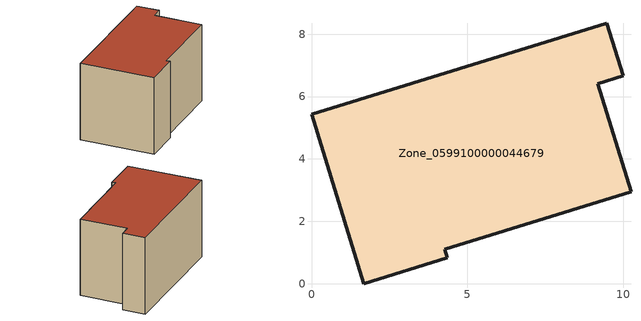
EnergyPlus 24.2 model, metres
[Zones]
Zone_0599100000044679
 floor ground (C_G): 0,5.44 9.48,8.35 10,6.67 9.18,6.42 10.25,2.95 4.27,1.1 4.36,0.83 1.68,0 z0
 wall outside (C_F): 1.68,0 4.36,0.83 4.27,1.1 10.25,2.95 9.18,6.42 10,6.67 9.48,8.35 0,5.44 1.68,0 z0:6
 roof outside (C_R): 9.48,8.35 0,5.44 1.68,0 4.36,0.83 4.27,1.1 10.25,2.95 9.18,6.42 10,6.67 z6
[BUILDING]
Pand.0599100000044679: North Axis=0; Terrain=City; Loads Convergence Tolerance Value=0.04; Temperature Convergence Tolerance Value=0.4; Solar Distribution=FullExterior; Maximum Number of Warmup Days=25; Minimum Number of Warmup Days=1
[Site:Location]
Rotterdam.The.Hague.AP_ZH_NLD Design_Conditions: Latitude=51.96; Longitude=4.45; Time Zone=1; Elevation=-4.5
[SITE:GROUNDTEMPERATURE:BUILDINGSURFACE]
18, 18, 18, 18, 18, 18, 18, 18, 18, 18, 18, 18
[MATERIAL] Thermal Absorptance=0.9; Solar Absorptance=0.7; Visible Absorptance=0.7
Name | Roughness | Thickness | Conductivity | Density | Specific Heat
G.TI.1975-1991 | MediumSmooth | 0.15 | 0.288461 | 540 | 1210
F.TI.1975-1991 | Rough | 0.3 | 0.230769 | 1920 | 840
R.TI.1975-1991 | MediumRough | 0.2 | 0.153846 | 1500 | 1000
[CONSTRUCTION]
C_G: G.TI.1975-1991
C_F: F.TI.1975-1991
C_R: R.TI.1975-1991
[ZONE]
Zone_0599100000044679: Type=1; Multiplier=1; Ceiling Height=Autocalculate; Volume=Autocalculate; Floor Area=autocalculate; Part of Total Floor Area=Yes
[ZONEINFILTRATION:DESIGNFLOWRATE]
Infil_Zone_0599100000044679: Zone or ZoneList or Space or SpaceList=Zone_0599100000044679; Schedule=AlwaysOn; Design Flow Rate Calculation Method=Flow/Area; Flow Rate per Floor Area=0.003; Constant Term Coefficient=1; Temperature Term Coefficient=0; Velocity Term Coefficient=0; Velocity Squared Term Coefficient=0
[HVACTEMPLATE:ZONE:IDEALLOADSAIRSYSTEM]
Zone_0599100000044679: Maximum Heating Supply Air Temperature=50; Minimum Cooling Supply Air Temperature=13; Maximum Heating Supply Air Humidity Ratio=0.0156; Minimum Cooling Supply Air Humidity Ratio=0.0077; Heating Limit=NoLimit; Cooling Limit=NoLimit; Dehumidification Control Type=ConstantSensibleHeatRatio; Cooling Sensible Heat Ratio=0.7; Dehumidification Setpoint=60; Humidification Control Type=None; Humidification Setpoint=30; Outdoor Air Method=None; Outdoor Air Flow Rate per Person=0.00944; Outdoor Air Flow Rate per Zone Floor Area=0; Outdoor Air Flow Rate per Zone=0; Demand Controlled Ventilation Type=None; Outdoor Air Economizer Type=NoEconomizer; Heat Recovery Type=None; Sensible Heat Recovery Effectiveness=0.7; Latent Heat Recovery Effectiveness=0.65
[ZONECONTROL:THERMOSTAT]
ThermostatControl_Zone_0599100000044679: Zone or ZoneList=Zone_0599100000044679; Control Type Schedule=DualSetpointControlType; Control 1=Thermostat_Zone_0599100000044679; Temperature Difference Between Cutout And Setpoint=0
[THERMOSTATSETPOINT:DUALSETPOINT]
Thermostat_Zone_0599100000044679: Heating Setpoint Temperature Schedule=HeatingSetpoint_Zone_0599100000044679; Cooling Setpoint Temperature Schedule=CoolingSetpoint_Zone_0599100000044679
[SCHEDULE:COMPACT]
HeatingSetpoint_Zone_0599100000044679: Through: 12/31, For: AllDays, Until: 24:00, 21
CoolingSetpoint_Zone_0599100000044679: Through: 12/31, For: AllDays, Until: 24:00, 24
DualSetpointControlType: Through: 12/31, For: AllDays, Until: 24:00, 4
AlwaysOn: Through: 12/31, For: AllDays, Until: 24:00, 1
